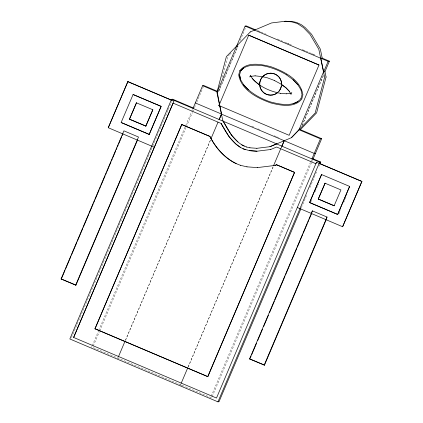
<?xml version="1.0" encoding="UTF-8"?>
<svg xmlns="http://www.w3.org/2000/svg" width="423" height="423" viewBox="0 0 423 423"><rect width="100%" height="100%" fill="white"/><g stroke="black" fill="none" stroke-linecap="round" stroke-linejoin="round"><path stroke-width="0.32" stroke-dasharray="2.12 1.59" d="M218.569 91.733L238.006 45.938L218.453 91.743L219.236 89.211M222.398 77.229L227.886 56.423L229.203 55.053M71.424 337.628L152.497 146.638M152.756 146.03L161.015 126.562M161.274 125.954L167.989 110.139M168.243 109.531L169.538 106.49M169.792 105.882L171.601 101.626M91.479 347.542L91.992 346.326M92.251 345.718L98.432 331.151M98.691 330.548L191.445 112.032M191.704 111.429L192.476 109.605M93.234 346.178L99.421 331.611M99.675 331.008L185.988 127.667M186.247 127.059L192.428 112.492M192.687 111.889L193.459 110.065M194.49 107.638L196.034 103.995M196.806 102.186L203.363 86.741M240.206 40.497L246.128 26.549M125.446 340.235L210.596 139.638M117.742 358.693L118.255 357.477M125.467 340.483L210.749 139.574M180.552 384.777L181.028 383.661M188.156 366.863L273.073 166.815M280.978 148.187L281.469 147.04M188.182 367.111L273.205 166.805M281.195 147.992L281.707 146.776M302.144 125.42L323.378 75.4M302.212 125.414L323.447 75.394M211.177 396.214L310.371 162.527M310.63 161.919L311.661 159.492M212.166 396.674L311.36 162.987M311.619 162.379L312.645 159.952M301.372 207.693L307.05 194.31M309.89 187.616L316.864 171.193M318.926 166.329L319.703 164.505M310.836 201.85L312.1 198.863M315.14 191.704L318.434 183.942M338.886 213.758L340.658 209.581M343.698 202.416L346.992 194.659M229.647 54.599L231.846 52.32M236.69 47.307L238.006 45.938M257.232 30.472L260.267 31.762M260.875 32.021L263.91 33.306M264.518 33.565L266.337 34.337M277.266 38.979L280.301 40.27M280.909 40.529L283.944 41.814M284.552 42.073L288.803 43.876M289.411 44.135L291.23 44.907M302.159 49.549L305.195 50.839M305.803 51.093L308.838 52.383M309.446 52.642L314.913 54.964M258.31 31.006L260.129 31.778M286.847 43.12L288.666 43.892M303.238 50.078L305.062 50.855M311.74 53.689L313.559 54.461M251.77 126.223L254.805 127.513M257.834 128.804L259.659 129.575M274.22 135.757L276.039 136.529M276.647 136.788L279.682 138.078M93.324 347.653L211.648 397.89M180.452 385.316L182.25 386.083"/><path stroke-width="0.63" d="M274.315 80.465L280.661 83.897L285.863 87.735L289.401 91.373L285.932 87.725L281.57 84.484L281.623 83.199A10.972 10.972 0 0 0 264.401 75.178L262.625 76.711L267.473 77.837L274.331 80.46M192.988 108.394L202.622 85.7L217.205 91.891L219.511 104.169L218.961 105.459L248.703 35.172L318.995 65.015L289.152 135.312L218.828 105.475M248.555 89.925L243.616 84.737L240.55 79.609L239.577 74.945L240.645 71.027L243.611 67.955M300.943 98.601L302.011 94.683L301.007 90.025M281.432 86.07L280.571 88.798L279.032 91.215L276.891 93.155A10.972 10.972 0 0 1 259.664 85.134C259.362 81.274 261.16 77.446 264.296 75.188A10.972 10.972 0 0 1 281.522 83.209L281.38 86.075L280.518 88.809L278.984 91.225M154.416 147.294L108.262 127.725L127.831 81.623L171.326 100.061M127.883 81.618L108.262 127.725M133.113 94.472L121.121 122.533L149.256 134.429L161.163 106.379L133.028 94.482L161.126 106.385L149.166 134.44M61.086 278.942L123.907 130.834L138.495 137.026L137.274 140.018L75.675 285.134L61.086 278.942L75.944 285.102L137.528 140.024M61.361 278.91L64.968 270.413M65.486 269.197L70.895 256.449M71.408 255.238L76.822 242.49M77.335 241.274L82.749 228.526M83.262 227.315L88.671 214.567M89.19 213.351L93.314 203.637M93.827 202.427L94.599 200.602M95.117 199.392L99.236 189.678M99.754 188.462L100.526 186.643M101.039 185.427L105.163 175.714M105.681 174.503L106.453 172.679M106.966 171.468L111.09 161.755M111.603 160.539L112.381 158.72M112.893 157.504L115.728 150.831M116.246 149.615L117.018 147.796M117.531 146.58L118.303 144.756M118.821 143.545L121.655 136.867M122.168 135.651L122.945 133.832M136.359 102.821L152.83 109.747L145.887 126.096L129.417 119.17L136.476 102.805L129.792 118.551M145.766 126.112L152.83 109.747M193.269 107.955L172.637 99.194L171.542 99.32L69.853 338.971L217.951 401.85L219.008 401.723L300.853 208.909M361.845 181.456L342.609 226.765L361.914 181.446L316.499 162.221L216.491 398.059L73.634 337.443L173.916 101.197L127.831 81.623M274.892 165.441L276.621 164.748L294.561 172.362L207.846 376.655L94.985 328.803L181.7 124.51L209.935 136.433C215.677 147.828 224.634 157.901 236.171 163.611M94.985 328.803L181.821 124.494M255.286 29.721L246.382 25.94L245.123 26.089L217.205 91.891M118.551 356.473L124.928 341.451M211.109 138.421L218.025 122.136M218.998 119.836L221.435 114.094L314.236 153.422L315.479 153.274M219.511 118.937L221.314 114.686M181.266 383.101L187.643 368.079M273.586 165.599L280.735 148.764M281.713 146.464L284.15 140.722M281.967 146.168L284.282 140.706M328.132 61.346L323.637 71.936L320.782 58.221L328.132 61.346L329.411 61.192L324.912 71.783M207.725 376.671L294.561 172.362M311.92 158.884L320.428 138.834L321.67 138.691L312.904 159.344M316.499 162.221L315.859 163.727L276.642 147.024L270.657 149.515M217.951 401.85L319.645 162.199L320.734 162.072L319.962 163.897M309.594 202.564L321.57 174.503L309.594 202.564L337.713 214.466L349.62 186.411L321.501 174.509M326.313 219.442L264.47 365.128L249.581 358.974L312.449 210.86M249.581 358.974L251.177 355.902M251.69 354.685L256.587 343.153M257.618 340.727L262.514 329.189M263.545 326.762L268.441 315.23M269.472 312.803L274.363 301.271M274.881 300.055L284.928 276.383M285.446 275.167L290.855 262.419M291.373 261.203L296.782 248.46M297.295 247.244L302.709 234.495M303.222 233.285L307.347 223.571M307.859 222.355L308.637 220.536M309.15 219.32L311.471 213.858M318.276 199.059L325.076 183.185L318.276 199.059L334.207 205.784L318.345 199.048M264.164 365.165L327.037 217.052L312.38 210.866L311.349 213.456M334.138 205.79L340.938 189.922L325.007 183.191M337.644 214.472L349.62 186.411M262.223 77.118L260.684 79.535L259.822 82.268L259.77 85.118A10.972 10.972 0 0 0 276.991 93.145L277.419 92.653M250.3 31.947L226.384 56.597L216.93 92.441L222.736 120.338L231.497 135.159L237.948 141.938M240.613 71.032C245.636 64.333 255.095 64.856 262.551 65.676C271.064 67.194 279.18 70.371 286.556 74.86M300.98 98.596C293.662 107.32 280.475 104.476 270.842 102.038C260.542 98.607 250.612 93.192 243.585 84.743M291.373 137.671L315.172 113.031L324.626 77.192L318.82 49.295L310.059 34.469L303.603 27.696L297.337 23.508L291.627 21.853L284.653 21.33L293.139 21.673L296.687 22.504L301.218 24.613L305.12 27.516L311.577 34.289L320.338 49.116L322.194 58.057L320.682 58.237L245.123 26.089M250.178 31.958L271.545 22.942L286.165 21.15M251.22 76.32L249.739 76.944L250.543 75.236C252.087 79.307 255.815 82.125 259.257 84.605M290.268 93.319L291.817 92.685L291.013 94.398L289.332 91.379M293.15 103.72L298.009 101.668M269.906 146.702L276.647 143.889L171.542 99.32M276.621 164.748L275.013 165.425L257.247 167.614M251.151 76.33L255.169 75.833M286.318 93.806L290.337 93.314M256.803 148.314L270.006 146.691L291.51 137.655L299.114 129.787L320.428 138.834M270.762 149.504L256.872 151.217L249.39 150.657M248.703 35.172L318.963 65.02M252.15 78.26L252.087 78.271C259.32 86.636 269.932 91.384 280.661 93.372M202.622 85.7L203.865 85.552L217.845 91.484M219.722 105.856L219.41 104.18M129.417 119.17L145.887 126.096M121.205 122.522L149.256 134.429M240.296 147.278L236.029 144.111L229.176 136.915L221.15 123.521C226.802 133.938 233.649 145.66 245.536 149.716M181.7 124.51L209.935 136.433M319.159 163.347L361.914 181.446M297.369 207.524L342.678 226.76M327.037 217.052L325.932 219.648M75.675 285.134L75.944 285.102M73.634 337.443L173.07 103.106L221.255 123.505M255.101 75.844L262.741 76.695M280.592 93.377L286.387 93.8M249.829 147.791L256.904 148.304M256.973 151.201L249.491 150.641L242.908 148.764M246.889 166.836L257.364 167.598M246.281 146.966L249.93 147.78M240.618 165.372L247.011 166.826M246.382 146.95L241.75 144.851M240.74 165.356C226.823 160.867 216.338 149.139 209.819 136.449M322.062 58.073L329.411 61.192M300.356 129.639L321.67 138.691M218.961 105.459L219.854 105.835L221.441 113.443M195.31 102.926L221.573 114.078M312.237 158.466L320.734 162.072M276.542 143.899L319.645 162.199M276.505 164.759L294.445 172.378M309.662 202.554L337.713 214.466M249.887 358.937L264.47 365.128M95.106 328.787L207.846 376.655M244.219 146.125C234.025 141.155 228.425 130.723 223.154 121.232M286.524 74.866L293.065 79.698L298.004 84.886M293.033 79.704L297.972 84.891L301.039 90.02M239.614 74.94L240.581 79.603M239.841 70.572L238.699 74.913C241.242 90.194 257.443 98.11 270.614 102.889C280.608 105.464 294.323 108.24 301.779 99.051L302.926 94.71C300.383 79.434 284.182 71.519 271.006 66.739C261.017 64.164 247.302 61.388 239.841 70.572M326.07 77.018L316.615 112.862L300.425 129.628L298.976 129.803L323.532 71.947L324.98 71.778L326.07 77.018"/></g></svg>
